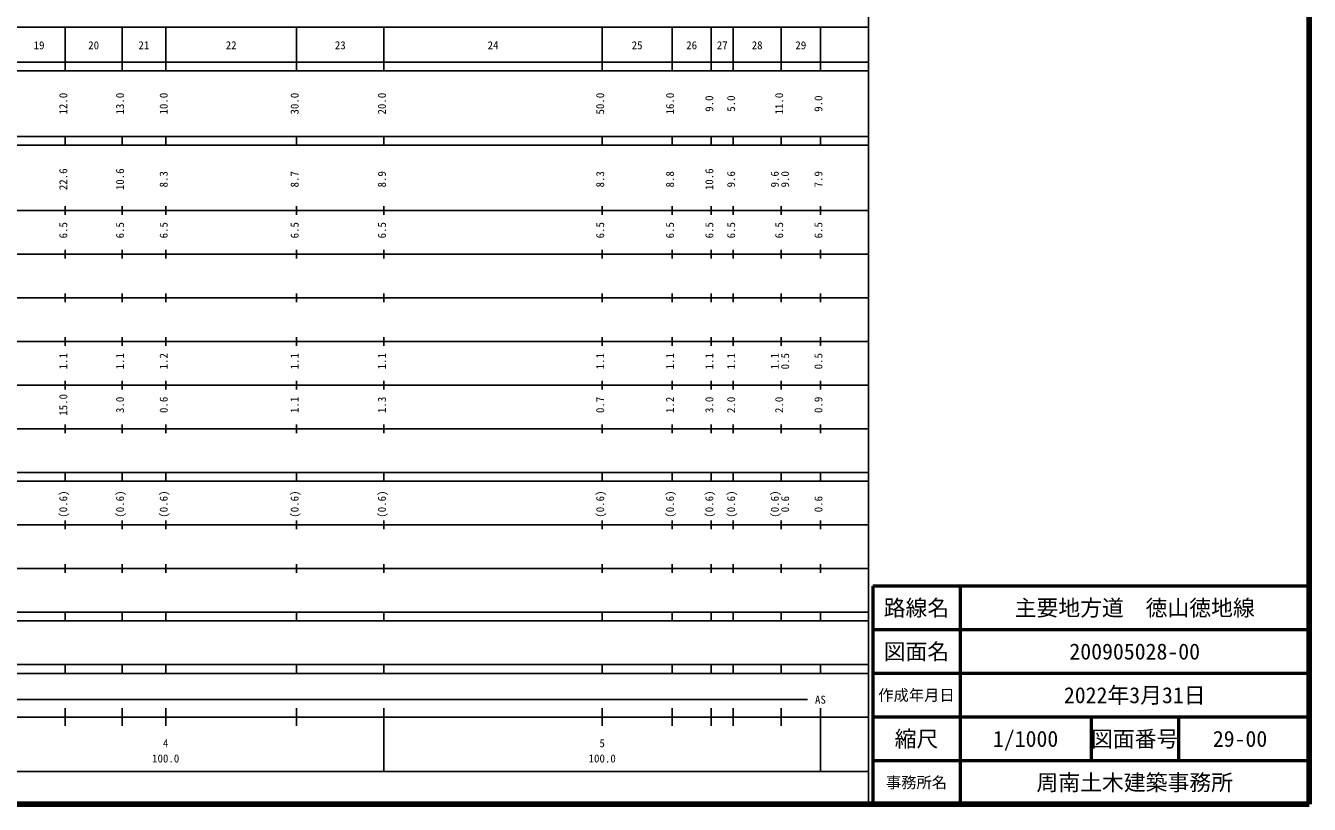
# Model space of a CAD drawing. Units: millimetres on the paper, enlarged 1000 times. Extents: x 40000 to 680000, y 20000 to 380000.
# Drawn here: x 385927 to 680000, y 20000 to 198357 of the extents above; entities that cross this region are included whole.
import ezdxf
from ezdxf.enums import TextEntityAlignment as Align

# ---------------------------------------------------------------- set-up
doc = ezdxf.new("R2010")
doc.units = ezdxf.units.MM
doc.header["$LTSCALE"] = 1000
for name, color, linetype, lineweight in [('M-TTL', 2, 'Continuous', 140), ('M-TTL-BAND', 7, 'Continuous', 25), ('M-TTL-FRAM', 2, 'Continuous', 50), ('M-TTL-LINE', 7, 'Continuous', 50)]:
    doc.layers.add(name, color=color, linetype=linetype, lineweight=lineweight)
doc.layers.add('M-TTL-TXT', color=7, linetype='Continuous')
doc.styles.add('ＭＳ ゴシック', font='')
doc.styles.get('ＭＳ ゴシック').set_extended_font_data('MS Gothic')

msp = doc.modelspace()

# ---------------------------------------------------------------- linework, layer by layer
at = {"layer": 'M-TTL'}
for p, q in [((680000, 20000), (680000, 380000)), ((40000, 20000), (680000, 20000))]:
    msp.add_line(p, q, dxfattribs=at)
at = {"layer": 'M-TTL-BAND'}
for p, q in [((579000, 20000), (579000, 370000)), ((68000, 198000), (579000, 198000)), ((395000, 188000), (395000, 198000)), ((408000, 188000), (408000, 198000)), ((418000, 188000), (418000, 198000)), ((448000, 188000), (448000, 198000)), ((468000, 188000), (468000, 198000)), ((518000, 188000), (518000, 198000)), ((534000, 188000), (534000, 198000)), ((543000, 188000), (543000, 198000)), ((548000, 188000), (548000, 198000)), ((559000, 188000), (559000, 198000)), ((568000, 188000), (568000, 198000)), ((40000, 190000), (579000, 190000)), ((40000, 188000), (579000, 188000)), ((40000, 173000), (579000, 173000)), ((40000, 171000), (579000, 171000)), ((395000, 171000), (395000, 173000)), ((408000, 171000), (408000, 173000)), ((418000, 171000), (418000, 173000)), ((448000, 171000), (448000, 173000)), ((468000, 171000), (468000, 173000)), ((518000, 171000), (518000, 173000)), ((534000, 171000), (534000, 173000)), ((543000, 171000), (543000, 173000)), ((548000, 171000), (548000, 173000)), ((559000, 171000), (559000, 173000)), ((568000, 171000), (568000, 173000)), ((40000, 156000), (579000, 156000)), ((395000, 155000), (395000, 157000)), ((408000, 155000), (408000, 157000)), ((418000, 155000), (418000, 157000)), ((448000, 155000), (448000, 157000)), ((468000, 155000), (468000, 157000)), ((518000, 155000), (518000, 157000)), ((534000, 155000), (534000, 157000)), ((543000, 155000), (543000, 157000)), ((548000, 155000), (548000, 157000)), ((559000, 155000), (559000, 157000)), ((568000, 155000), (568000, 157000)), ((46000, 146000), (579000, 146000)), ((395000, 145000), (395000, 147000)), ((408000, 145000), (408000, 147000)), ((418000, 145000), (418000, 147000)), ((448000, 145000), (448000, 147000)), ((468000, 145000), (468000, 147000)), ((518000, 145000), (518000, 147000)), ((534000, 145000), (534000, 147000)), ((543000, 145000), (543000, 147000)), ((548000, 145000), (548000, 147000)), ((559000, 145000), (559000, 147000)), ((568000, 145000), (568000, 147000)), ((52000, 136000), (579000, 136000)), ((395000, 135000), (395000, 137000)), ((408000, 135000), (408000, 137000)), ((418000, 135000), (418000, 137000)), ((448000, 135000), (448000, 137000)), ((468000, 135000), (468000, 137000)), ((518000, 135000), (518000, 137000)), ((534000, 135000), (534000, 137000)), ((543000, 135000), (543000, 137000)), ((548000, 135000), (548000, 137000)), ((559000, 135000), (559000, 137000)), ((568000, 135000), (568000, 137000)), ((395000, 125000), (395000, 127000)), ((408000, 125000), (408000, 127000)), ((418000, 125000), (418000, 127000)), ((448000, 125000), (448000, 127000)), ((468000, 125000), (468000, 127000)), ((518000, 125000), (518000, 127000)), ((534000, 125000), (534000, 127000)), ((543000, 125000), (543000, 127000)), ((548000, 125000), (548000, 127000)), ((559000, 125000), (559000, 127000)), ((568000, 125000), (568000, 127000)), ((46000, 126000), (579000, 126000)), ((52000, 116000), (579000, 116000)), ((395000, 115000), (395000, 117000)), ((408000, 115000), (408000, 117000)), ((418000, 115000), (418000, 117000)), ((448000, 115000), (448000, 117000)), ((468000, 115000), (468000, 117000)), ((518000, 115000), (518000, 117000)), ((534000, 115000), (534000, 117000)), ((543000, 115000), (543000, 117000)), ((548000, 115000), (548000, 117000)), ((559000, 115000), (559000, 117000)), ((568000, 115000), (568000, 117000)), ((46000, 106000), (579000, 106000)), ((395000, 105000), (395000, 107000)), ((408000, 105000), (408000, 107000)), ((418000, 105000), (418000, 107000)), ((448000, 105000), (448000, 107000)), ((468000, 105000), (468000, 107000)), ((518000, 105000), (518000, 107000)), ((534000, 105000), (534000, 107000)), ((543000, 105000), (543000, 107000)), ((548000, 105000), (548000, 107000)), ((559000, 105000), (559000, 107000)), ((568000, 105000), (568000, 107000)), ((40000, 96000), (579000, 96000)), ((395000, 94000), (395000, 96000)), ((408000, 94000), (408000, 96000)), ((418000, 94000), (418000, 96000)), ((448000, 94000), (448000, 96000)), ((468000, 94000), (468000, 96000)), ((518000, 94000), (518000, 96000)), ((534000, 94000), (534000, 96000)), ((543000, 94000), (543000, 96000)), ((548000, 94000), (548000, 96000)), ((559000, 94000), (559000, 96000)), ((568000, 94000), (568000, 96000)), ((40000, 94000), (579000, 94000)), ((49000, 84000), (579000, 84000)), ((395000, 83000), (395000, 85000)), ((408000, 83000), (408000, 85000)), ((418000, 83000), (418000, 85000)), ((448000, 83000), (448000, 85000)), ((468000, 83000), (468000, 85000)), ((518000, 83000), (518000, 85000)), ((534000, 83000), (534000, 85000)), ((543000, 83000), (543000, 85000)), ((548000, 83000), (548000, 85000)), ((559000, 83000), (559000, 85000)), ((568000, 83000), (568000, 85000)), ((40000, 74000), (579000, 74000)), ((395000, 73000), (395000, 75000)), ((408000, 73000), (408000, 75000)), ((418000, 73000), (418000, 75000)), ((448000, 73000), (448000, 75000)), ((468000, 73000), (468000, 75000)), ((518000, 73000), (518000, 75000)), ((534000, 73000), (534000, 75000)), ((543000, 73000), (543000, 75000)), ((548000, 73000), (548000, 75000)), ((559000, 73000), (559000, 75000)), ((568000, 73000), (568000, 75000)), ((40000, 64000), (579000, 64000)), ((40000, 62000), (579000, 62000)), ((395000, 62000), (395000, 64000)), ((408000, 62000), (408000, 64000)), ((418000, 62000), (418000, 64000)), ((448000, 62000), (448000, 64000)), ((468000, 62000), (468000, 64000)), ((518000, 62000), (518000, 64000)), ((534000, 62000), (534000, 64000)), ((543000, 62000), (543000, 64000)), ((548000, 62000), (548000, 64000)), ((559000, 62000), (559000, 64000)), ((568000, 62000), (568000, 64000)), ((40000, 52000), (579000, 52000)), ((40000, 50000), (579000, 50000)), ((395000, 50000), (395000, 52000)), ((408000, 50000), (408000, 52000)), ((418000, 50000), (418000, 52000)), ((448000, 50000), (448000, 52000)), ((468000, 50000), (468000, 52000)), ((518000, 50000), (518000, 52000)), ((534000, 50000), (534000, 52000)), ((543000, 50000), (543000, 52000)), ((548000, 50000), (548000, 52000)), ((559000, 50000), (559000, 52000)), ((568000, 50000), (568000, 52000)), ((71000, 44000), (565000, 44000)), ((395000, 38000), (395000, 42000)), ((408000, 38000), (408000, 42000)), ((418000, 38000), (418000, 42000)), ((448000, 38000), (448000, 42000)), ((468000, 27500), (468000, 42000)), ((518000, 38000), (518000, 42000)), ((534000, 38000), (534000, 42000)), ((543000, 38000), (543000, 42000)), ((548000, 38000), (548000, 42000)), ((559000, 38000), (559000, 42000)), ((568000, 27500), (568000, 42000)), ((40000, 40000), (579000, 40000)), ((68000, 27500), (579000, 27500))]:
    msp.add_line(p, q, dxfattribs=at)
at = {"layer": 'M-TTL-FRAM'}
for p, q in [((680000, 70000), (580000, 70000)), ((580000, 70000), (580000, 20000))]:
    msp.add_line(p, q, dxfattribs=at)
at = {"layer": 'M-TTL-LINE'}
for p, q in [((600000, 70000), (600000, 20000)), ((680000, 60000), (580000, 60000)), ((680000, 50000), (580000, 50000)), ((680000, 40000), (580000, 40000)), ((630000, 40000), (630000, 30000)), ((650000, 40000), (650000, 30000)), ((680000, 30000), (580000, 30000))]:
    msp.add_line(p, q, dxfattribs=at)

# ---------------------------------------------------------------- texts
at = {"layer": 'M-TTL-BAND', "style": 'ＭＳ ゴシック'}
for s, p in [('19', (389000, 192405)), ('20', (401500, 192405)), ('21', (413000, 192405)), ('22', (433000, 192405)), ('23', (458000, 192405)), ('24', (493000, 192405)), ('25', (526000, 192405)), ('26', (538500, 192405)), ('27', (545500, 192405)), ('28', (553500, 192405)), ('29', (563500, 192405)), ('AS', (568000, 42500)), ('4', (418000, 32523)), ('5', (518000, 32523)), ('100.0', (418000, 29033)), ('100.0', (518000, 29033))]:
    msp.add_text(s, height=1833, dxfattribs=at).set_placement(p, align=Align.BOTTOM_CENTER)
for s, p in [('12.0', (396000, 180500)), ('13.0', (409000, 180500)), ('10.0', (419000, 180500)), ('30.0', (449000, 180500)), ('20.0', (469000, 180500)), ('50.0', (519000, 180500)), ('16.0', (535000, 180500)), ('11.0', (560000, 180500)), ('9.0', (544000, 180500)), ('5.0', (549000, 180500)), ('9.0', (569000, 180500)), ('22.6', (396000, 163174)), ('10.6', (409000, 163174)), ('8.3', (419000, 163174)), ('8.7', (449000, 163174)), ('8.9', (469000, 163174)), ('8.3', (519000, 163174)), ('8.8', (535000, 163174)), ('10.6', (544000, 163174)), ('9.6', (549000, 163174)), ('9.6', (559000, 163174)), ('9.0', (561370, 163174)), ('7.9', (569000, 163174)), ('6.5', (396000, 151500)), ('6.5', (409000, 151500)), ('6.5', (419000, 151500)), ('6.5', (449000, 151500)), ('6.5', (469000, 151500)), ('6.5', (519000, 151500)), ('6.5', (535000, 151500)), ('6.5', (544000, 151500)), ('6.5', (549000, 151500)), ('6.5', (560000, 151500)), ('6.5', (569000, 151500)), ('1.1', (396000, 121500)), ('1.1', (409000, 121500)), ('1.2', (419000, 121500)), ('1.1', (449000, 121500)), ('1.1', (469000, 121500)), ('1.1', (519000, 121500)), ('1.1', (535000, 121500)), ('1.1', (544000, 121500)), ('1.1', (549000, 121500)), ('1.1', (559000, 121500)), ('0.5', (561370, 121500)), ('0.5', (569000, 121500)), ('15.0', (396000, 111500)), ('3.0', (409000, 111500)), ('0.6', (419000, 111500)), ('1.1', (449000, 111500)), ('1.3', (469000, 111500)), ('0.7', (519000, 111500)), ('1.2', (535000, 111500)), ('3.0', (544000, 111500)), ('2.0', (549000, 111500)), ('2.0', (560000, 111500)), ('0.9', (569000, 111500)), ('(0.6)', (396000, 88764)), ('(0.6)', (409000, 88764)), ('(0.6)', (419000, 88764)), ('(0.6)', (449000, 88764)), ('(0.6)', (469000, 88764)), ('(0.6)', (519000, 88764)), ('(0.6)', (535000, 88764)), ('(0.6)', (544000, 88764)), ('(0.6)', (549000, 88764)), ('(0.6)', (559000, 88764)), ('0.6', (561370, 88764)), ('0.6', (569000, 88764))]:
    msp.add_text(s, height=1833, rotation=90, dxfattribs=at).set_placement(p, align=Align.BOTTOM_CENTER)
at = {"layer": 'M-TTL-TXT', "style": 'ＭＳ ゴシック'}
for s, height, p in [('路線名', 3666, (590000, 65000)), ('路線名', 3666, (590000, 65000)), ('主要地方道\u3000徳山徳地線', 3666, (640000, 65000)), ('図面名', 3666, (590000, 55000)), ('図面名', 3666, (590000, 55000)), ('200905028-00', 3666, (640000, 55000)), ('2022年3月31日', 3666, (640000, 45000)), ('作成年月日', 2566, (590000, 45000)), ('作成年月日', 2566, (590000, 45000)), ('縮尺', 3666, (590000, 35000)), ('縮尺', 3666, (590000, 35000)), ('1/1000', 3666, (615000, 35000)), ('図面番号', 3666, (640000, 35000)), ('図面番号', 3666, (640000, 35000)), ('29-00', 3666, (664125, 35000)), ('事務所名', 2566, (590000, 25000)), ('事務所名', 2566, (590000, 25000)), ('周南土木建築事務所', 3666, (640000, 25000))]:
    msp.add_text(s, height=height, dxfattribs=at).set_placement(p, align=Align.MIDDLE_CENTER)

doc.saveas('drawing.dxf')
